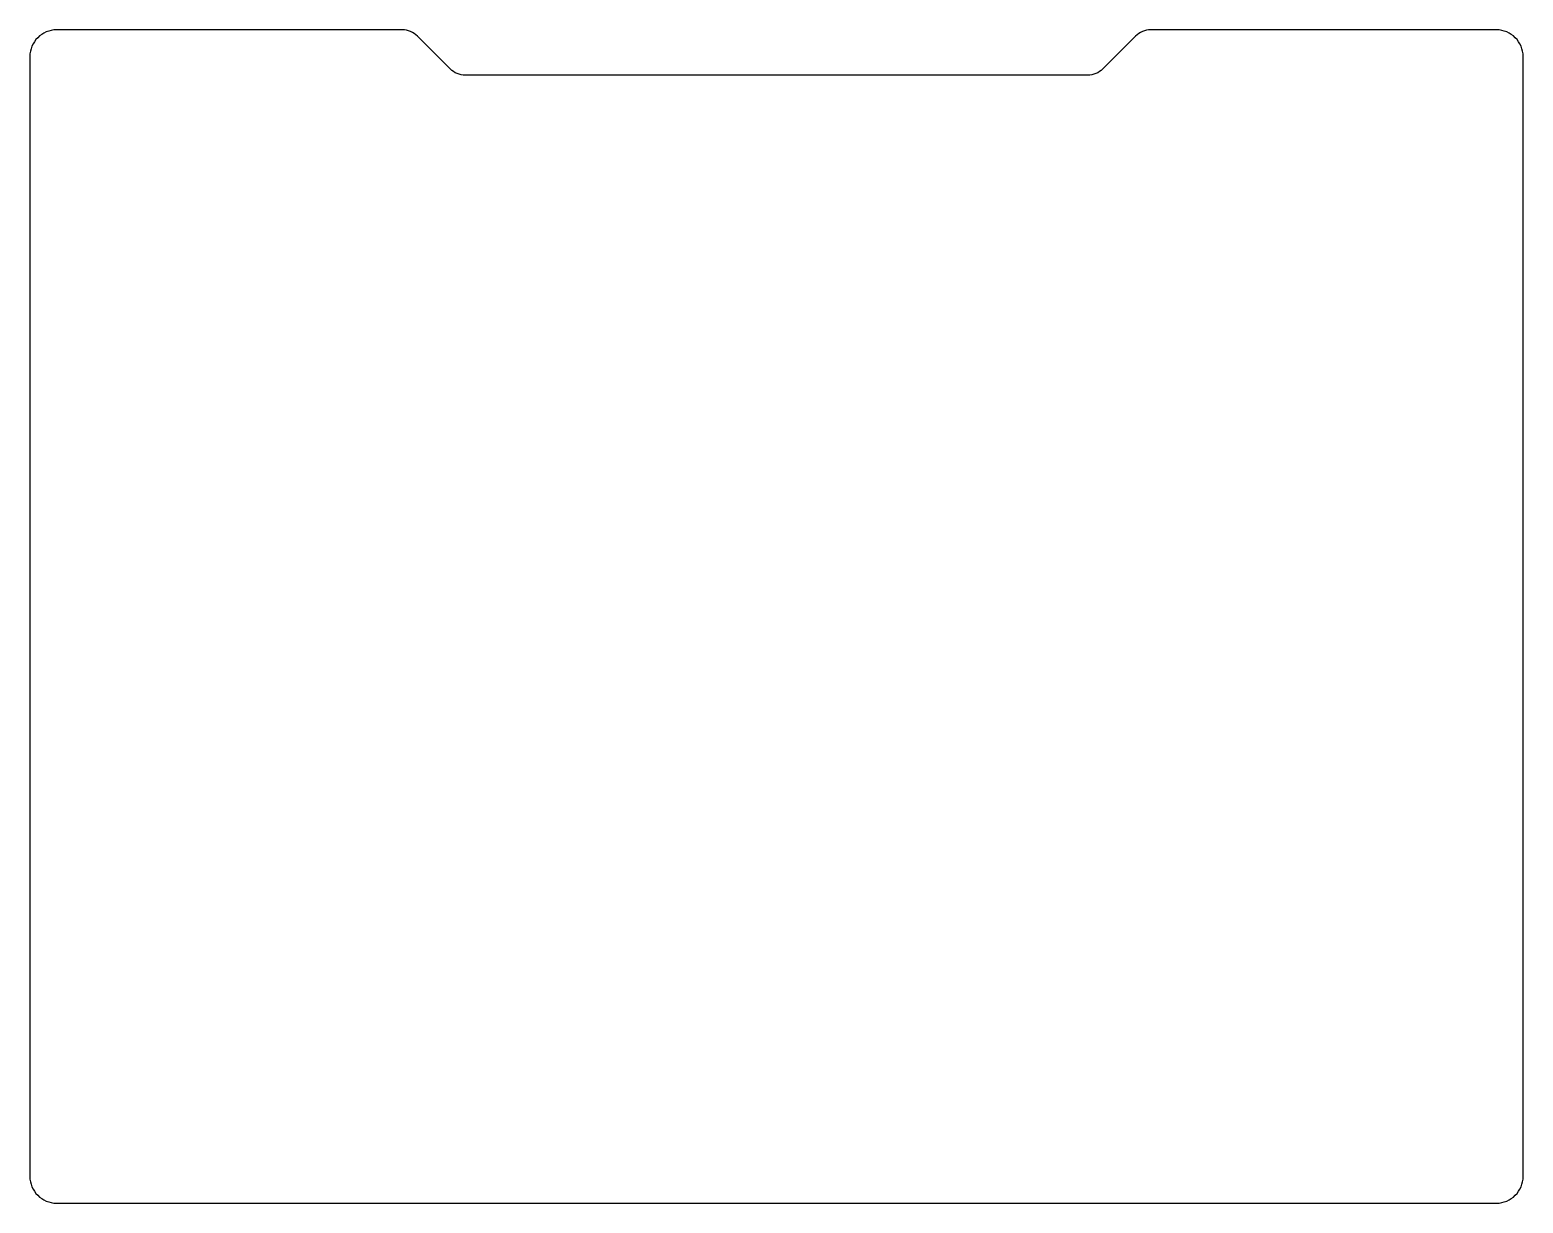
# Model space of a CAD drawing. Header units: millimetres. Extents: x -280 to 0, y 0 to 220.
import ezdxf

# ---------------------------------------------------------------- set-up
doc = ezdxf.new("R2010")
doc.units = ezdxf.units.MM

msp = doc.modelspace()

# ---------------------------------------------------------------- linework, layer by layer
msp.add_lwpolyline([(-207.33, 218.83, 0.198912), (-210.16, 220), (-275, 220, 0.414214), (-280, 215), (-280, 5, 0.414214), (-275, 0), (-5, 0, 0.414214), (0, 5), (0, 215, 0.414214), (-5, 220), (-69.84, 220, 0.198912), (-72.67, 218.83), (-78.83, 212.67, -0.198912), (-81.66, 211.5), (-198.34, 211.5, -0.198912), (-201.17, 212.67)], format="xyb", close=True)

doc.saveas('drawing.dxf')
